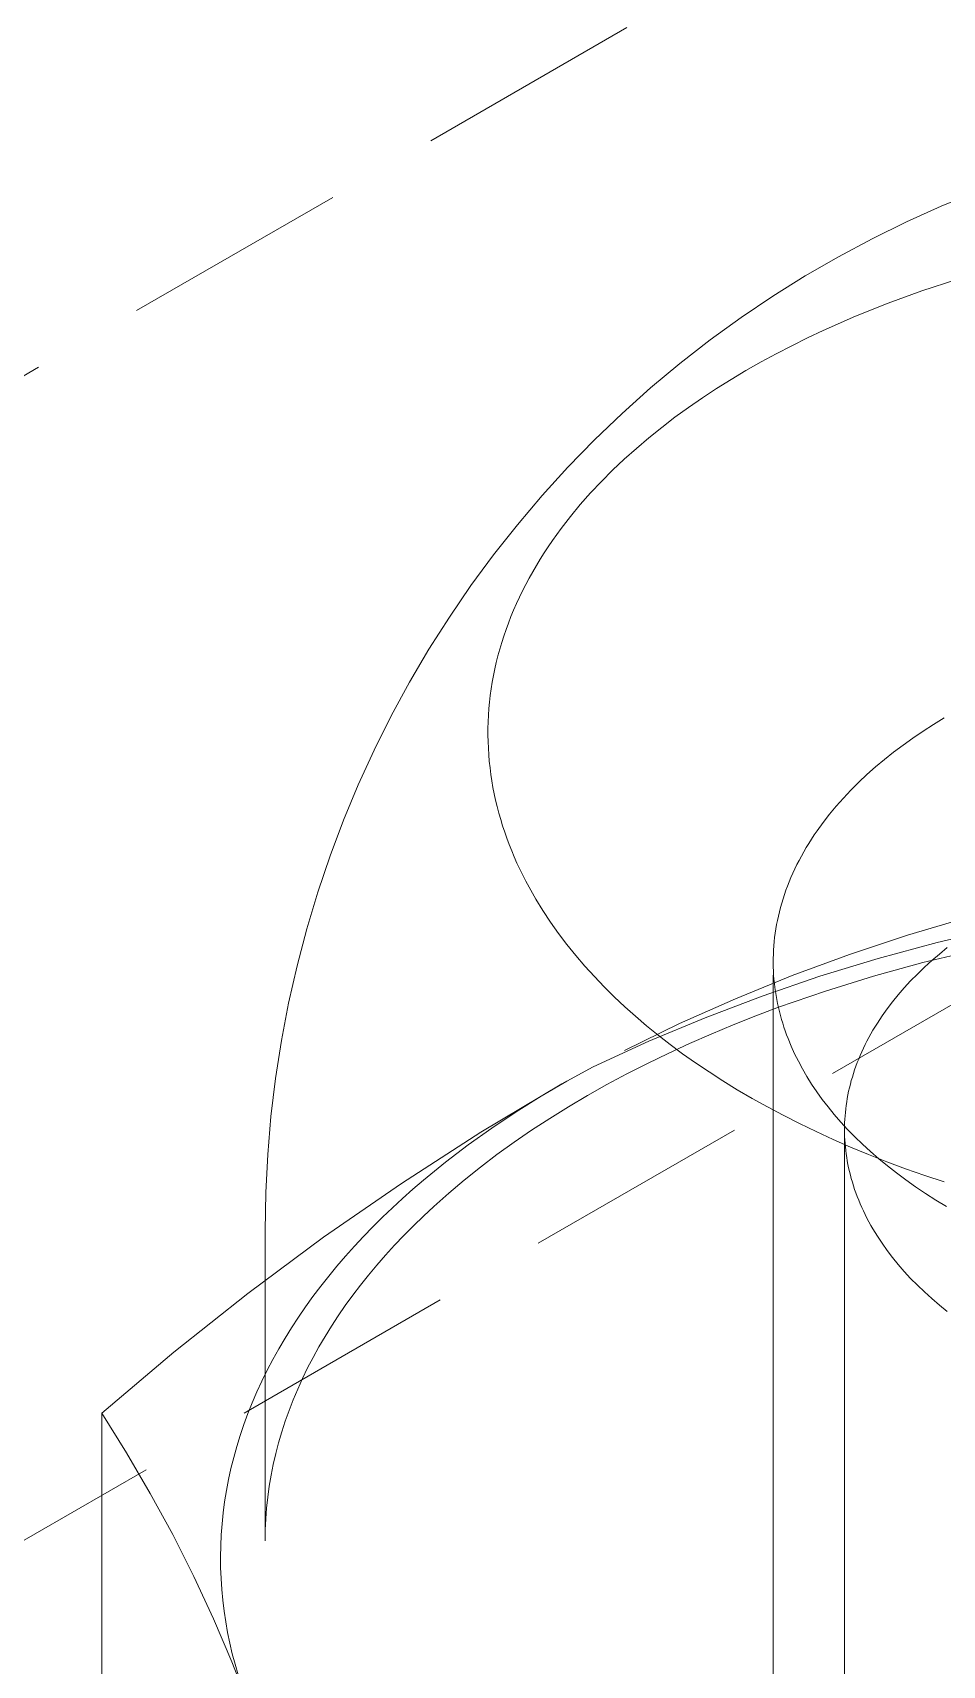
# Model space of a CAD drawing. Header units: millimetres. Extents: x -111 to 4919, y -143 to 3304.
# Drawn here: x 4406.89 to 4411.99, y 1429.61 to 1438.77 of the extents above; entities that cross this region are included whole.
import ezdxf

# ---------------------------------------------------------------- set-up
doc = ezdxf.new("R2010")
doc.units = ezdxf.units.MM
doc.linetypes.add('HIDDEN', pattern=[1.905, 1.27, -0.635])
doc.layers.add('ZANO_R', color=7, linetype='Continuous', lineweight=0)
doc.layers.add('ZANO_R_przerywana', color=7, linetype='HIDDEN', lineweight=0)

msp = doc.modelspace()

# ---------------------------------------------------------------- linework, layer by layer
at = {"layer": 'ZANO_R'}
for p, q in [((4411.9867, 1437.7986), (4412.1854, 1437.8795)), ((4411.791, 1437.7109), (4411.9867, 1437.7986)), ((4411.5984, 1437.6166), (4411.791, 1437.7109)), ((4411.4092, 1437.5157), (4411.5984, 1437.6166)), ((4411.2235, 1437.4084), (4411.4092, 1437.5157)), ((4411.0416, 1437.2947), (4411.2235, 1437.4084)), ((4411.8774, 1437.3234), (4412.0747, 1437.3881)), ((4410.8637, 1437.1749), (4411.0416, 1437.2947)), ((4411.6887, 1437.2549), (4411.8774, 1437.3234)), ((4411.3249, 1437.1022), (4411.5054, 1437.1816)), ((4411.5054, 1437.1816), (4411.6887, 1437.2549)), ((4410.6901, 1437.0491), (4410.8637, 1437.1749)), ((4411.236, 1437.0602), (4411.3249, 1437.1022)), ((4410.5208, 1436.9173), (4410.6901, 1437.0491)), ((4411.0611, 1436.9717), (4411.148, 1437.0167)), ((4411.148, 1437.0167), (4411.236, 1437.0602)), ((4410.3562, 1436.7799), (4410.5208, 1436.9173)), ((4410.8911, 1436.8772), (4410.9755, 1436.9252)), ((4410.9755, 1436.9252), (4411.0611, 1436.9717)), ((4410.7267, 1436.7767), (4410.8082, 1436.8277)), ((4410.8082, 1436.8277), (4410.8911, 1436.8772)), ((4410.1964, 1436.6368), (4410.3562, 1436.7799)), ((4410.5689, 1436.6703), (4410.647, 1436.7242)), ((4410.647, 1436.7242), (4410.7267, 1436.7767)), ((4410.0416, 1436.4884), (4410.1964, 1436.6368)), ((4410.4927, 1436.615), (4410.5689, 1436.6703)), ((4410.3463, 1436.5002), (4410.4185, 1436.5583)), ((4410.4185, 1436.5583), (4410.4927, 1436.615)), ((4409.892, 1436.3348), (4410.0416, 1436.4884)), ((4410.2762, 1436.4408), (4410.3463, 1436.5002)), ((4410.1431, 1436.3183), (4410.2085, 1436.3802)), ((4410.2085, 1436.3802), (4410.2762, 1436.4408)), ((4409.7477, 1436.1761), (4409.892, 1436.3348)), ((4410.0801, 1436.2552), (4410.1431, 1436.3183)), ((4409.609, 1436.0125), (4409.7477, 1436.1761)), ((4409.9619, 1436.1256), (4410.0197, 1436.1909)), ((4410.0197, 1436.1909), (4410.0801, 1436.2552)), ((4409.9069, 1436.0592), (4409.9619, 1436.1256)), ((4409.4759, 1435.8443), (4409.609, 1436.0125)), ((4409.8052, 1435.9234), (4409.8546, 1435.9918)), ((4409.8546, 1435.9918), (4409.9069, 1436.0592)), ((4409.7816, 1435.889), (4409.8052, 1435.9234)), ((4409.3487, 1435.6716), (4409.4759, 1435.8443)), ((4409.7153, 1435.7843), (4409.7367, 1435.8194)), ((4409.7367, 1435.8194), (4409.7588, 1435.8543)), ((4409.7588, 1435.8543), (4409.7816, 1435.889)), ((4409.675, 1435.7135), (4409.6948, 1435.749)), ((4409.6948, 1435.749), (4409.7153, 1435.7843)), ((4409.2275, 1435.4947), (4409.3487, 1435.6716)), ((4409.6203, 1435.6062), (4409.6378, 1435.6421)), ((4409.6378, 1435.6421), (4409.656, 1435.6779)), ((4409.656, 1435.6779), (4409.675, 1435.7135)), ((4409.5729, 1435.4975), (4409.5879, 1435.5339)), ((4409.5879, 1435.5339), (4409.6037, 1435.5701)), ((4409.6037, 1435.5701), (4409.6203, 1435.6062)), ((4409.1125, 1435.3137), (4409.2275, 1435.4947)), ((4409.5453, 1435.4245), (4409.5587, 1435.4611)), ((4409.5587, 1435.4611), (4409.5729, 1435.4975)), ((4409.5101, 1435.3143), (4409.521, 1435.3511)), ((4409.521, 1435.3511), (4409.5327, 1435.3879)), ((4409.5327, 1435.3879), (4409.5453, 1435.4245)), ((4409.0037, 1435.1288), (4409.1125, 1435.3137)), ((4409.4908, 1435.2405), (4409.5, 1435.2774)), ((4409.5, 1435.2774), (4409.5101, 1435.3143)), ((4409.468, 1435.1293), (4409.4747, 1435.1664)), ((4409.4747, 1435.1664), (4409.4823, 1435.2035)), ((4409.4823, 1435.2035), (4409.4908, 1435.2405)), ((4408.9014, 1434.9404), (4409.0037, 1435.1288)), ((4409.457, 1435.0551), (4409.4621, 1435.0923)), ((4409.4621, 1435.0923), (4409.468, 1435.1293)), ((4409.4493, 1434.9809), (4409.4527, 1435.018)), ((4409.4527, 1435.018), (4409.457, 1435.0551)), ((4408.8055, 1434.7485), (4408.9014, 1434.9404)), ((4409.444, 1434.8697), (4409.4449, 1434.9068)), ((4409.4449, 1434.9068), (4409.4467, 1434.9438)), ((4409.4467, 1434.9438), (4409.4493, 1434.9809)), ((4411.9428, 1434.8922), (4411.8845, 1434.8546)), ((4412.0027, 1434.9288), (4411.9428, 1434.8922)), ((4409.4439, 1434.8327), (4409.444, 1434.8697)), ((4409.4446, 1434.7958), (4409.4439, 1434.8327)), ((4411.8277, 1434.8161), (4411.7725, 1434.7768)), ((4411.8845, 1434.8546), (4411.8277, 1434.8161)), ((4408.7163, 1434.5535), (4408.8055, 1434.7485)), ((4409.4461, 1434.7589), (4409.4446, 1434.7958)), ((4409.4484, 1434.7221), (4409.4461, 1434.7589)), ((4409.4516, 1434.6854), (4409.4484, 1434.7221)), ((4411.7191, 1434.7365), (4411.6674, 1434.6954)), ((4411.7725, 1434.7768), (4411.7191, 1434.7365)), ((4409.4555, 1434.6487), (4409.4516, 1434.6854)), ((4409.4603, 1434.6122), (4409.4555, 1434.6487)), ((4411.6175, 1434.6536), (4411.5696, 1434.611)), ((4411.6674, 1434.6954), (4411.6175, 1434.6536)), ((4408.6339, 1434.3555), (4408.7163, 1434.5535)), ((4409.4658, 1434.5757), (4409.4603, 1434.6122)), ((4409.4721, 1434.5394), (4409.4658, 1434.5757)), ((4409.4792, 1434.5031), (4409.4721, 1434.5394)), ((4411.4794, 1434.5237), (4411.4374, 1434.4791)), ((4411.5235, 1434.5677), (4411.4794, 1434.5237)), ((4411.5696, 1434.611), (4411.5235, 1434.5677)), ((4409.4871, 1434.4671), (4409.4792, 1434.5031)), ((4409.4957, 1434.4311), (4409.4871, 1434.4671)), ((4411.3974, 1434.434), (4411.3594, 1434.3883)), ((4411.4374, 1434.4791), (4411.3974, 1434.434)), ((4408.5582, 1434.1548), (4408.6339, 1434.3555)), ((4409.5051, 1434.3953), (4409.4957, 1434.4311)), ((4409.5153, 1434.3596), (4409.5051, 1434.3953)), ((4409.5262, 1434.3241), (4409.5153, 1434.3596)), ((4411.3236, 1434.3422), (4411.2899, 1434.2956)), ((4411.3594, 1434.3883), (4411.3236, 1434.3422)), ((4409.5378, 1434.2888), (4409.5262, 1434.3241)), ((4409.5502, 1434.2536), (4409.5378, 1434.2888)), ((4409.5633, 1434.2187), (4409.5502, 1434.2536)), ((4411.2584, 1434.2487), (4411.2435, 1434.2251)), ((4411.2739, 1434.2722), (4411.2584, 1434.2487)), ((4411.2899, 1434.2956), (4411.2739, 1434.2722)), ((4409.5771, 1434.1839), (4409.5633, 1434.2187)), ((4409.5916, 1434.1493), (4409.5771, 1434.1839)), ((4411.2152, 1434.1777), (4411.2019, 1434.1539)), ((4411.229, 1434.2014), (4411.2152, 1434.1777)), ((4411.2435, 1434.2251), (4411.229, 1434.2014)), ((4408.4896, 1433.9516), (4408.5582, 1434.1548)), ((4409.6068, 1434.1149), (4409.5916, 1434.1493)), ((4409.6227, 1434.0807), (4409.6068, 1434.1149)), ((4409.6393, 1434.0467), (4409.6227, 1434.0807)), ((4411.1652, 1434.0822), (4411.1541, 1434.0582)), ((4411.1769, 1434.1061), (4411.1652, 1434.0822)), ((4411.1891, 1434.13), (4411.1769, 1434.1061)), ((4411.2019, 1434.1539), (4411.1891, 1434.13)), ((4409.6565, 1434.013), (4409.6393, 1434.0467)), ((4409.6744, 1433.9795), (4409.6565, 1434.013)), ((4409.6929, 1433.9462), (4409.6744, 1433.9795)), ((4411.124, 1433.9861), (4411.115, 1433.962)), ((4411.1335, 1434.0101), (4411.124, 1433.9861)), ((4411.1435, 1434.0342), (4411.1335, 1434.0101)), ((4411.1541, 1434.0582), (4411.1435, 1434.0342)), ((4408.4279, 1433.7462), (4408.4896, 1433.9516)), ((4409.7121, 1433.9131), (4409.6929, 1433.9462)), ((4409.7522, 1433.8478), (4409.7121, 1433.9131)), ((4411.0914, 1433.8897), (4411.0847, 1433.8656)), ((4411.0988, 1433.9138), (4411.0914, 1433.8897)), ((4411.1066, 1433.9379), (4411.0988, 1433.9138)), ((4411.115, 1433.962), (4411.1066, 1433.9379)), ((4409.7948, 1433.7834), (4409.7522, 1433.8478)), ((4411.0675, 1433.7935), (4411.0628, 1433.7695)), ((4411.0727, 1433.8175), (4411.0675, 1433.7935)), ((4411.0784, 1433.8416), (4411.0727, 1433.8175)), ((4411.0847, 1433.8656), (4411.0784, 1433.8416)), ((4411.7967, 1433.71), (4412.1256, 1433.807)), ((4408.3733, 1433.5388), (4408.4279, 1433.7462)), ((4409.8397, 1433.7201), (4409.7948, 1433.7834)), ((4409.8869, 1433.6579), (4409.8397, 1433.7201)), ((4411.055, 1433.7217), (4411.0519, 1433.6978)), ((4411.0587, 1433.7456), (4411.055, 1433.7217)), ((4411.0628, 1433.7695), (4411.0587, 1433.7456)), ((4411.4711, 1433.6021), (4411.7967, 1433.71)), ((4412.2962, 1433.7469), (4411.9629, 1433.6689)), ((4409.9361, 1433.5968), (4409.8869, 1433.6579)), ((4411.0457, 1433.6266), (4411.0446, 1433.603)), ((4411.0472, 1433.6503), (4411.0457, 1433.6266)), ((4411.0493, 1433.674), (4411.0472, 1433.6503)), ((4411.0519, 1433.6978), (4411.0493, 1433.674)), ((4411.9629, 1433.6689), (4411.6325, 1433.5799)), ((4412.1683, 1433.6247), (4411.8839, 1433.5564)), ((4412.0204, 1433.6407), (4411.9758, 1433.6044)), ((4408.3259, 1433.3297), (4408.3733, 1433.5388)), ((4409.9875, 1433.5369), (4409.9361, 1433.5968)), ((4410.0407, 1433.4781), (4409.9875, 1433.5369)), ((4411.044, 1433.5794), (4411.0439, 1433.556)), ((4411.0439, 1433.556), (4411.0442, 1433.5326)), ((4411.0446, 1433.603), (4411.044, 1433.5794)), ((4411.0442, 1433.5326), (4411.0451, 1433.5093)), ((4411.1494, 1433.4834), (4411.4711, 1433.6021)), ((4411.6325, 1433.5799), (4411.3052, 1433.4799)), ((4411.8839, 1433.5564), (4411.6064, 1433.4803)), ((4411.8917, 1433.5302), (4411.8523, 1433.4923)), ((4411.9329, 1433.5675), (4411.8917, 1433.5302)), ((4411.9758, 1433.6044), (4411.9329, 1433.5675)), ((4410.0959, 1433.4206), (4410.0407, 1433.4781)), ((4410.8318, 1433.354), (4411.1494, 1433.4834)), ((4411.3052, 1433.4799), (4410.9814, 1433.3689)), ((4411.0438, 1425.2713), (4411.0438, 1433.4861)), ((4411.0451, 1433.5093), (4411.0464, 1433.4861)), ((4411.0464, 1433.4861), (4411.0482, 1433.463)), ((4411.0482, 1433.463), (4411.0505, 1433.44)), ((4411.0505, 1433.44), (4411.0532, 1433.4171)), ((4411.6064, 1433.4803), (4411.3363, 1433.3966)), ((4411.8147, 1433.454), (4411.779, 1433.4153)), ((4411.8523, 1433.4923), (4411.8147, 1433.454)), ((4410.1527, 1433.3642), (4410.0959, 1433.4206)), ((4410.2113, 1433.3091), (4410.1527, 1433.3642)), ((4410.5187, 1433.214), (4410.8318, 1433.354)), ((4410.9814, 1433.3689), (4410.6615, 1433.2473)), ((4411.0532, 1433.4171), (4411.0563, 1433.3943)), ((4411.0563, 1433.3943), (4411.0599, 1433.3716)), ((4411.0599, 1433.3716), (4411.064, 1433.349)), ((4411.064, 1433.349), (4411.0685, 1433.3266)), ((4411.3363, 1433.3966), (4411.0739, 1433.3056)), ((4411.713, 1433.3368), (4411.6828, 1433.2972)), ((4411.7451, 1433.3762), (4411.713, 1433.3368)), ((4411.779, 1433.4153), (4411.7451, 1433.3762)), ((4408.2856, 1433.119), (4408.3259, 1433.3297)), ((4410.2714, 1433.2552), (4410.2113, 1433.3091)), ((4410.3336, 1433.2022), (4410.2714, 1433.2552)), ((4410.6615, 1433.2473), (4410.3459, 1433.115)), ((4410.9457, 1433.2574), (4410.8197, 1433.2074)), ((4411.0739, 1433.3056), (4410.9457, 1433.2574)), ((4411.0685, 1433.3266), (4411.0734, 1433.3043)), ((4411.0734, 1433.3043), (4411.0787, 1433.282)), ((4411.0787, 1433.282), (4411.0844, 1433.26)), ((4411.0844, 1433.26), (4411.0906, 1433.238)), ((4411.6545, 1433.2573), (4411.628, 1433.2172)), ((4411.6828, 1433.2972), (4411.6545, 1433.2573)), ((4410.2105, 1433.0637), (4410.5187, 1433.214)), ((4410.3984, 1433.1494), (4410.3336, 1433.2022)), ((4410.6959, 1433.1557), (4410.5743, 1433.1023)), ((4410.8197, 1433.2074), (4410.6959, 1433.1557)), ((4411.0906, 1433.238), (4411.0971, 1433.2162)), ((4411.0971, 1433.2162), (4411.1041, 1433.1946)), ((4411.1041, 1433.1946), (4411.1114, 1433.1731)), ((4411.1114, 1433.1731), (4411.1191, 1433.1517)), ((4411.1191, 1433.1517), (4411.1272, 1433.1304)), ((4411.5917, 1433.1569), (4411.5806, 1433.1367)), ((4411.6034, 1433.177), (4411.5917, 1433.1569)), ((4411.628, 1433.2172), (4411.6034, 1433.177)), ((4408.2526, 1432.9071), (4408.2856, 1433.119)), ((4410.3459, 1433.115), (4410.0348, 1432.9722)), ((4410.4658, 1433.0971), (4410.3984, 1433.1494)), ((4410.5743, 1433.1023), (4410.455, 1433.0472)), ((4410.5359, 1433.0452), (4410.4658, 1433.0971)), ((4411.1272, 1433.1304), (4411.1446, 1433.088)), ((4411.1446, 1433.088), (4411.1638, 1433.0455)), ((4411.5499, 1433.0761), (4411.5405, 1433.0559)), ((4411.5596, 1433.0963), (4411.5499, 1433.0761)), ((4411.5699, 1433.1165), (4411.5596, 1433.0963)), ((4411.5806, 1433.1367), (4411.5699, 1433.1165)), ((4410.0348, 1432.9722), (4409.8871, 1432.891)), ((4410.338, 1432.9904), (4410.2235, 1432.932)), ((4410.455, 1433.0472), (4410.338, 1432.9904)), ((4410.6085, 1432.9939), (4410.5359, 1433.0452)), ((4410.6839, 1432.9431), (4410.6085, 1432.9939)), ((4411.1638, 1433.0455), (4411.1849, 1433.0029)), ((4411.1849, 1433.0029), (4411.2078, 1432.9601)), ((4411.5077, 1432.9752), (4411.5006, 1432.955)), ((4411.5152, 1432.9953), (4411.5077, 1432.9752)), ((4411.5232, 1433.0155), (4411.5152, 1432.9953)), ((4411.5316, 1433.0357), (4411.5232, 1433.0155)), ((4411.5405, 1433.0559), (4411.5316, 1433.0357)), ((4408.2269, 1432.6942), (4408.2526, 1432.9071)), ((4409.404, 1432.6045), (4409.8589, 1432.8764)), ((4409.8871, 1432.891), (4409.7428, 1432.8065)), ((4410.2235, 1432.932), (4410.1115, 1432.872)), ((4410.7618, 1432.8929), (4410.6839, 1432.9431)), ((4410.8424, 1432.8435), (4410.7618, 1432.8929)), ((4411.2078, 1432.9601), (4411.2326, 1432.9174)), ((4411.2326, 1432.9174), (4411.2594, 1432.8746)), ((4411.4819, 1432.8948), (4411.4765, 1432.8748)), ((4411.4877, 1432.9148), (4411.4819, 1432.8948)), ((4411.4939, 1432.9349), (4411.4877, 1432.9148)), ((4411.5006, 1432.955), (4411.4939, 1432.9349)), ((4409.7428, 1432.8065), (4409.6022, 1432.7187)), ((4410.0019, 1432.8104), (4409.895, 1432.7473)), ((4410.1115, 1432.872), (4410.0019, 1432.8104)), ((4410.9256, 1432.7948), (4410.8424, 1432.8435)), ((4411.0114, 1432.7469), (4410.9256, 1432.7948)), ((4411.2594, 1432.8746), (4411.2881, 1432.8319)), ((4411.2881, 1432.8319), (4411.3187, 1432.7892)), ((4411.3187, 1432.7892), (4411.3513, 1432.7467)), ((4411.4593, 1432.7951), (4411.456, 1432.7754)), ((4411.463, 1432.815), (4411.4593, 1432.7951)), ((4411.4671, 1432.8349), (4411.463, 1432.815)), ((4411.4716, 1432.8548), (4411.4671, 1432.8349)), ((4411.4765, 1432.8748), (4411.4716, 1432.8548)), ((4408.2086, 1432.4805), (4408.2269, 1432.6942)), ((4409.6022, 1432.7187), (4409.4656, 1432.6277)), ((4409.895, 1432.7473), (4409.7907, 1432.6826)), ((4411.0997, 1432.6999), (4411.0114, 1432.7469)), ((4411.1906, 1432.6538), (4411.0997, 1432.6999)), ((4411.3513, 1432.7467), (4411.3859, 1432.7043)), ((4411.3859, 1432.7043), (4411.4225, 1432.6621)), ((4411.4468, 1432.697), (4411.4455, 1432.6775)), ((4411.4485, 1432.7165), (4411.4468, 1432.697)), ((4411.4506, 1432.736), (4411.4485, 1432.7165)), ((4411.4531, 1432.7557), (4411.4506, 1432.736)), ((4411.456, 1432.7754), (4411.4531, 1432.7557)), ((4408.9583, 1432.3178), (4409.404, 1432.6045)), ((4409.4656, 1432.6277), (4409.3332, 1432.5336)), ((4409.6891, 1432.6163), (4409.5903, 1432.5486)), ((4409.7907, 1432.6826), (4409.6891, 1432.6163)), ((4411.2839, 1432.6087), (4411.1906, 1432.6538)), ((4411.3798, 1432.5647), (4411.2839, 1432.6087)), ((4411.4225, 1432.6621), (4411.4611, 1432.6202)), ((4411.444, 1432.6389), (4411.4438, 1432.6198)), ((4411.4438, 1420.4613), (4411.4438, 1432.6198)), ((4411.4438, 1432.6198), (4411.444, 1432.6006)), ((4411.4446, 1432.6582), (4411.444, 1432.6389)), ((4411.444, 1432.6006), (4411.4446, 1432.5813)), ((4411.4455, 1432.6775), (4411.4446, 1432.6582)), ((4411.4611, 1432.6202), (4411.5017, 1432.5786)), ((4409.3332, 1432.5336), (4409.2054, 1432.4366)), ((4409.5903, 1432.5486), (4409.4943, 1432.4795)), ((4411.478, 1432.5219), (4411.3798, 1432.5647)), ((4411.4446, 1432.5813), (4411.4455, 1432.562)), ((4411.4455, 1432.562), (4411.4468, 1432.5425)), ((4411.4468, 1432.5425), (4411.4485, 1432.523)), ((4411.4485, 1432.523), (4411.4506, 1432.5035)), ((4411.5785, 1432.4802), (4411.478, 1432.5219)), ((4411.5017, 1432.5786), (4411.5443, 1432.5373)), ((4411.5443, 1432.5373), (4411.5889, 1432.4964)), ((4408.1975, 1432.2663), (4408.2086, 1432.4805)), ((4409.2054, 1432.4366), (4409.0826, 1432.3366)), ((4409.4943, 1432.4795), (4409.4012, 1432.4089)), ((4411.4506, 1432.5035), (4411.4531, 1432.4838)), ((4411.4531, 1432.4838), (4411.456, 1432.4641)), ((4411.456, 1432.4641), (4411.4593, 1432.4444)), ((4411.4593, 1432.4444), (4411.463, 1432.4245)), ((4411.463, 1432.4245), (4411.4671, 1432.4046)), ((4411.6814, 1432.4398), (4411.5785, 1432.4802)), ((4411.5889, 1432.4964), (4411.6354, 1432.4559)), ((4411.6354, 1432.4559), (4411.684, 1432.4159)), ((4411.7864, 1432.4006), (4411.6814, 1432.4398)), ((4409.0826, 1432.3366), (4409.023, 1432.2856)), ((4409.311, 1432.3369), (4409.2239, 1432.2635)), ((4409.4012, 1432.4089), (4409.311, 1432.3369)), ((4411.4671, 1432.4046), (4411.4716, 1432.3847)), ((4411.4716, 1432.3847), (4411.4765, 1432.3647)), ((4411.4765, 1432.3647), (4411.4819, 1432.3447)), ((4411.4819, 1432.3447), (4411.4877, 1432.3247)), ((4411.684, 1432.4159), (4411.7345, 1432.3764)), ((4411.7345, 1432.3764), (4411.787, 1432.3375)), ((4411.8937, 1432.3629), (4411.7864, 1432.4006)), ((4411.787, 1432.3375), (4411.8413, 1432.2992)), ((4412.003, 1432.3265), (4411.8937, 1432.3629)), ((4408.1938, 1432.0519), (4408.1975, 1432.2663)), ((4408.5223, 1432.0165), (4408.9583, 1432.3178)), ((4409.023, 1432.2856), (4408.9648, 1432.2339)), ((4409.2239, 1432.2635), (4409.1398, 1432.1887)), ((4411.4877, 1432.3247), (4411.4939, 1432.3046)), ((4411.4939, 1432.3046), (4411.5006, 1432.2845)), ((4411.5006, 1432.2845), (4411.5077, 1432.2643)), ((4411.5077, 1432.2643), (4411.5152, 1432.2442)), ((4411.5152, 1432.2442), (4411.5232, 1432.224)), ((4411.8413, 1432.2992), (4411.8976, 1432.2616)), ((4411.8976, 1432.2616), (4411.9557, 1432.2246)), ((4408.908, 1432.1815), (4408.8525, 1432.1285)), ((4408.9648, 1432.2339), (4408.908, 1432.1815)), ((4409.1398, 1432.1887), (4409.0821, 1432.135)), ((4411.5232, 1432.224), (4411.5316, 1432.2038)), ((4411.5316, 1432.2038), (4411.5405, 1432.1836)), ((4411.5405, 1432.1836), (4411.5499, 1432.1634)), ((4411.5499, 1432.1634), (4411.5596, 1432.1432)), ((4411.5596, 1432.1432), (4411.5699, 1432.123)), ((4411.9557, 1432.2246), (4412.0156, 1432.1884)), ((4408.1938, 1430.3127), (4408.1938, 1432.0519)), ((4408.7985, 1432.0748), (4408.7459, 1432.0206)), ((4408.8525, 1432.1285), (4408.7985, 1432.0748)), ((4409.0263, 1432.0809), (4408.9722, 1432.0263)), ((4409.0821, 1432.135), (4409.0263, 1432.0809)), ((4411.5699, 1432.123), (4411.5806, 1432.1028)), ((4411.5806, 1432.1028), (4411.5917, 1432.0826)), ((4411.5917, 1432.0826), (4411.6034, 1432.0625)), ((4411.6034, 1432.0625), (4411.628, 1432.0223)), ((4408.0965, 1431.7009), (4408.5223, 1432.0165)), ((4408.6948, 1431.9658), (4408.6452, 1431.9104)), ((4408.7459, 1432.0206), (4408.6948, 1431.9658)), ((4408.9199, 1431.9713), (4408.8694, 1431.9159)), ((4408.9722, 1432.0263), (4408.9199, 1431.9713)), ((4411.628, 1432.0223), (4411.6545, 1431.9822)), ((4411.6545, 1431.9822), (4411.6828, 1431.9423)), ((4408.6452, 1431.9104), (4408.5971, 1431.8544)), ((4408.8694, 1431.9159), (4408.8207, 1431.8601)), ((4411.6828, 1431.9423), (4411.713, 1431.9027)), ((4411.713, 1431.9027), (4411.7451, 1431.8633)), ((4408.5506, 1431.798), (4408.5057, 1431.741)), ((4408.5971, 1431.8544), (4408.5506, 1431.798)), ((4408.7738, 1431.8039), (4408.7286, 1431.7474)), ((4408.8207, 1431.8601), (4408.7738, 1431.8039)), ((4411.7451, 1431.8633), (4411.779, 1431.8242)), ((4411.779, 1431.8242), (4411.8147, 1431.7855)), ((4411.8147, 1431.7855), (4411.8523, 1431.7472)), ((4407.6814, 1431.3715), (4408.0965, 1431.7009)), ((4408.5057, 1431.741), (4408.4624, 1431.6835)), ((4408.6853, 1431.6905), (4408.6438, 1431.6332)), ((4408.7286, 1431.7474), (4408.6853, 1431.6905)), ((4411.8523, 1431.7472), (4411.8917, 1431.7093)), ((4411.8917, 1431.7093), (4411.9329, 1431.672)), ((4408.4207, 1431.6256), (4408.3807, 1431.5673)), ((4408.4624, 1431.6835), (4408.4207, 1431.6256)), ((4408.6438, 1431.6332), (4408.6041, 1431.5756)), ((4411.9329, 1431.672), (4411.9758, 1431.6351)), ((4411.9758, 1431.6351), (4412.0204, 1431.5988)), ((4408.3423, 1431.5085), (4408.3057, 1431.4494)), ((4408.3807, 1431.5673), (4408.3423, 1431.5085)), ((4408.5662, 1431.5177), (4408.5301, 1431.4595)), ((4408.6041, 1431.5756), (4408.5662, 1431.5177)), ((4408.3057, 1431.4494), (4408.2707, 1431.3898)), ((4408.5301, 1431.4595), (4408.4958, 1431.401)), ((4407.2774, 1431.0285), (4407.6814, 1431.3715)), ((4408.2375, 1431.33), (4408.206, 1431.2698)), ((4408.2707, 1431.3898), (4408.2375, 1431.33)), ((4408.4634, 1431.3423), (4408.4327, 1431.2832)), ((4408.4958, 1431.401), (4408.4634, 1431.3423)), ((4408.206, 1431.2698), (4408.1763, 1431.2094)), ((4408.4327, 1431.2832), (4408.4039, 1431.2239)), ((4408.1483, 1431.1487), (4408.1222, 1431.0877)), ((4408.1763, 1431.2094), (4408.1483, 1431.1487)), ((4408.377, 1431.1644), (4408.3519, 1431.1046)), ((4408.4039, 1431.2239), (4408.377, 1431.1644)), ((4408.1222, 1431.0877), (4408.0978, 1431.0266)), ((4408.3286, 1431.0446), (4408.3071, 1430.9844)), ((4408.3519, 1431.1046), (4408.3286, 1431.0446)), ((4407.4173, 1430.8061), (4407.2774, 1431.0285)), ((4407.2774, 1426.6693), (4407.2774, 1431.0285)), ((4408.0751, 1430.9652), (4408.0543, 1430.9037)), ((4408.0978, 1431.0266), (4408.0751, 1430.9652)), ((4408.3071, 1430.9844), (4408.2875, 1430.9241)), ((4408.0543, 1430.9037), (4408.0353, 1430.8421)), ((4408.2698, 1430.8635), (4408.2539, 1430.8028)), ((4408.2875, 1430.9241), (4408.2698, 1430.8635)), ((4407.5502, 1430.5794), (4407.4173, 1430.8061)), ((4408.0181, 1430.7804), (4408.0027, 1430.7186)), ((4408.0353, 1430.8421), (4408.0181, 1430.7804)), ((4408.2539, 1430.8028), (4408.2398, 1430.7419)), ((4408.0027, 1430.7186), (4407.9891, 1430.6567)), ((4408.2276, 1430.6809), (4408.2173, 1430.6198)), ((4408.2398, 1430.7419), (4408.2276, 1430.6809)), ((4407.9773, 1430.5948), (4407.9672, 1430.5329)), ((4407.9891, 1430.6567), (4407.9773, 1430.5948)), ((4408.2173, 1430.6198), (4408.2089, 1430.5586)), ((4407.6758, 1430.3486), (4407.5502, 1430.5794)), ((4407.9672, 1430.5329), (4407.959, 1430.471)), ((4408.2023, 1430.4972), (4408.1976, 1430.4358)), ((4408.2089, 1430.5586), (4408.2023, 1430.4972)), ((4407.9526, 1430.4092), (4407.9479, 1430.3475)), ((4407.959, 1430.471), (4407.9526, 1430.4092)), ((4408.1976, 1430.4358), (4408.1948, 1430.3743)), ((4407.794, 1430.1139), (4407.6758, 1430.3486)), ((4407.9479, 1430.3475), (4407.945, 1430.2858)), ((4408.1948, 1430.3743), (4408.1938, 1430.3127)), ((4407.945, 1430.2858), (4407.9439, 1430.2243)), ((4407.9439, 1430.2243), (4407.9445, 1430.1629)), ((4407.9445, 1430.1629), (4407.9468, 1430.1017)), ((4407.9047, 1429.8755), (4407.794, 1430.1139)), ((4407.9468, 1430.1017), (4407.9508, 1430.0407)), ((4407.9508, 1430.0407), (4407.9566, 1429.9799)), ((4407.9566, 1429.9799), (4407.964, 1429.9194)), ((4408.0078, 1429.6338), (4407.9047, 1429.8755)), ((4407.964, 1429.9194), (4407.9731, 1429.8591)), ((4407.9731, 1429.8591), (4407.9838, 1429.7991)), ((4407.9838, 1429.7991), (4407.9962, 1429.7395)), ((4407.9962, 1429.7395), (4408.0101, 1429.6801)), ((4408.0101, 1429.6801), (4408.0257, 1429.6211)), ((4408.1032, 1429.389), (4408.0078, 1429.6338)), ((4408.0257, 1429.6211), (4408.0428, 1429.5625))]:
    msp.add_line(p, q, dxfattribs=at)
at = {"layer": 'ZANO_R_przerywana'}
for p, q in [((4672.5378, 1590.2481), (4393.9377, 1429.3983)), ((4368.4819, 1408.1694), (4672.5378, 1583.7161))]:
    msp.add_line(p, q, dxfattribs=at)

doc.saveas('drawing.dxf')
